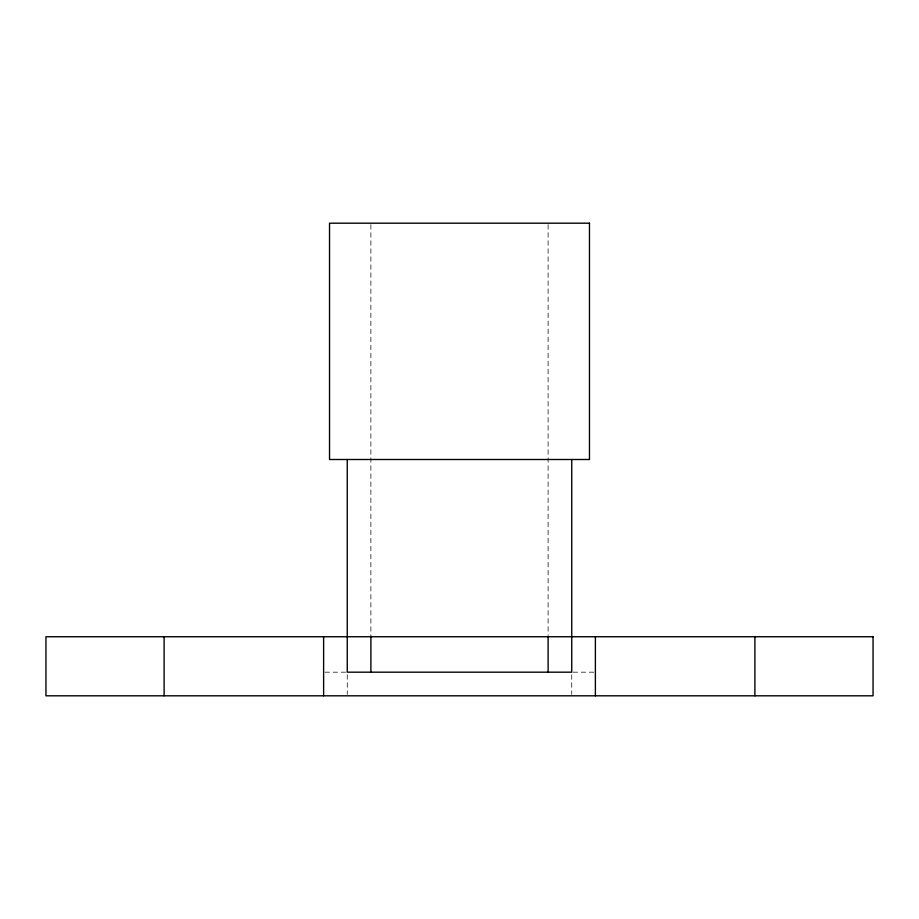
<?xml version="1.0" encoding="UTF-8"?>
<svg xmlns="http://www.w3.org/2000/svg" width="919" height="919" viewBox="0 0 919 919"><rect width="100%" height="100%" fill="white"/><g stroke="black" fill="none" stroke-linecap="round" stroke-linejoin="round"><path stroke-width="0.69" stroke-dasharray="4.59 3.45" d="M325.004 672.18L345.866 672.18M573.134 672.18L593.996 672.18M571.744 674.718L571.744 694.408M548.115 224.615L548.115 635.305M370.885 224.615L370.885 636.741M347.256 674.718L347.256 694.408"/><path stroke-width="1.38" d="M754.89 636.741L754.89 695.809M595.386 636.741L595.386 695.809M571.744 459.5L571.744 672.18L347.256 672.18L347.256 459.5M548.115 636.316L548.115 672.18M370.885 636.316L370.885 672.18M323.614 636.741L323.614 695.809M164.11 636.741L164.11 695.809M589.47 223.191L329.53 223.191L329.53 459.5L589.47 459.5L589.47 223.191M873.05 636.741L45.95 636.741L45.95 695.809L873.05 695.809L873.05 636.741"/></g></svg>
